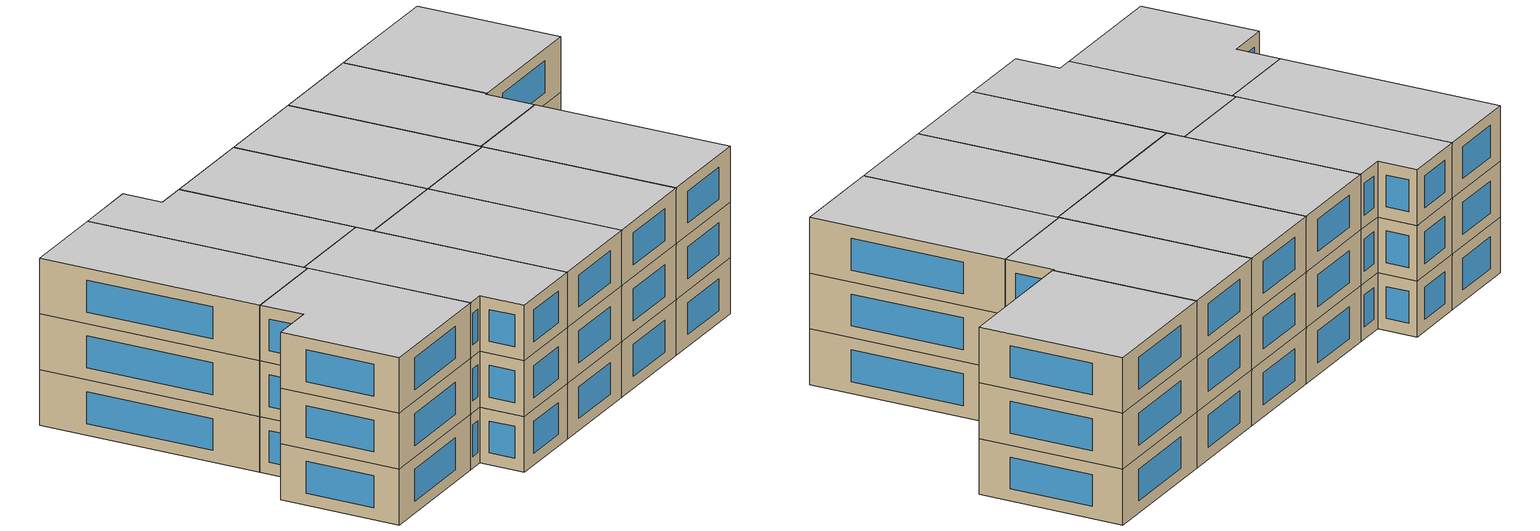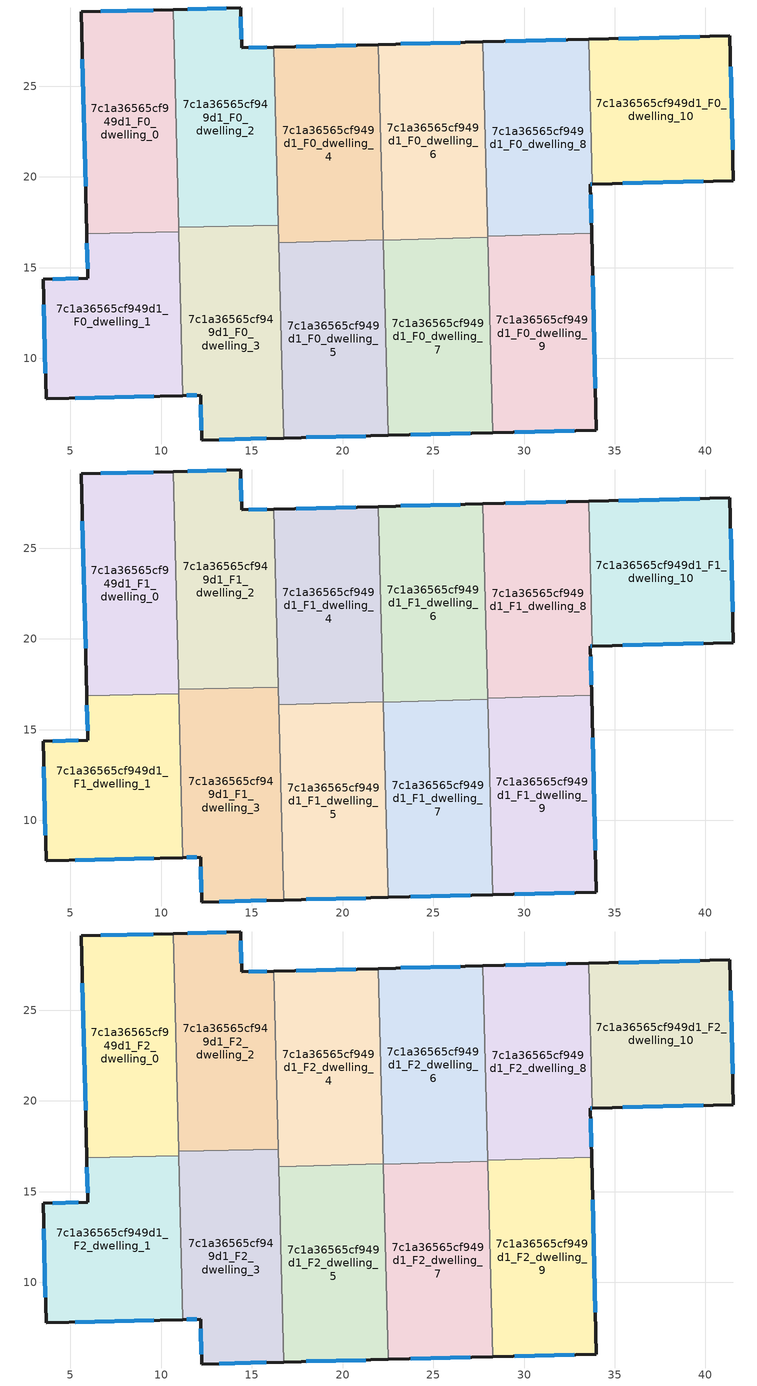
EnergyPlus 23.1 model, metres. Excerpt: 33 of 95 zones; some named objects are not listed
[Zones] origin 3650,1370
7c1a36565cf949d1_F0_dwelling_0
 floor ground (EU_floor_Construction): 10.66,29.22 10.97,16.99 5.9,16.86 5.59,29.1 z0
 wall outside (EU_wall_Construction): 10.66,29.22 5.59,29.1 5.9,16.86 z0:3
 wall to 7c1a36565cf949d1_F0_dwelling_1 (EU_wall_Construction): 5.9,16.86 10.97,16.99 z0:3
 wall to 7c1a36565cf949d1_F0_dwelling_2 (EU_wall_Construction): 10.96,17.21 10.66,29.22 z0:3
 wall to 7c1a36565cf949d1_F0_dwelling_3 (EU_wall_Construction): 10.97,16.99 10.96,17.21 z0:3
 window (EU_Window_Construction): 5.66,26.48 5.83,19.48 / 9.58,29.19 6.68,29.12 z0.64:2.36
7c1a36565cf949d1_F0_dwelling_1
 floor ground (EU_floor_Construction): 10.97,16.99 11.2,7.95 3.66,7.76 3.5,14.36 5.96,14.42 5.9,16.86 z0
 wall outside (EU_wall_Construction): 5.9,16.86 5.96,14.42 3.5,14.36 3.66,7.76 11.2,7.95 z0:3
 wall to 7c1a36565cf949d1_F0_dwelling_3 (EU_wall_Construction): 11.2,7.95 10.97,16.99 z0:3
 window (EU_Window_Construction): 3.53,12.94 3.62,9.18 / 5.43,14.41 4.02,14.37 / 5.91,16.34 5.94,14.94 / 5.27,7.8 9.58,7.91 z0.64:2.36
7c1a36565cf949d1_F0_dwelling_10
 floor ground (EU_floor_Construction): 41.35,27.77 41.54,19.79 33.76,19.61 33.56,27.58 z0
 wall outside (EU_wall_Construction): 33.76,19.61 41.54,19.79 41.35,27.77 33.56,27.58 z0:3
 wall to 7c1a36565cf949d1_F0_dwelling_8 (EU_wall_Construction): 33.56,27.58 33.76,19.61 z0:3
 window (EU_Window_Construction): 39.68,27.73 35.23,27.62 / 41.5,21.5 41.39,26.06 / 35.43,19.65 39.87,19.75 z0.64:2.36
7c1a36565cf949d1_F0_dwelling_2
 floor ground (EU_floor_Construction): 14.39,29.31 14.44,27.11 16.21,27.16 16.46,17.35 10.96,17.21 10.66,29.22 z0
 wall outside (EU_wall_Construction): 16.21,27.16 14.44,27.11 14.39,29.31 10.66,29.22 z0:3
 wall to 7c1a36565cf949d1_F0_dwelling_3 (EU_wall_Construction): 10.96,17.21 16.46,17.35 z0:3
 wall to 7c1a36565cf949d1_F0_dwelling_4 (EU_wall_Construction): 16.46,17.35 16.21,27.16 z0:3
 window (EU_Window_Construction): 13.59,29.29 11.46,29.24 / 14.43,27.58 14.4,28.84 / 15.83,27.15 14.82,27.12 z0.64:2.36
7c1a36565cf949d1_F0_dwelling_3
 floor ground (EU_floor_Construction): 16.46,17.35 16.75,5.61 12.23,5.5 12.17,7.98 11.2,7.95 10.96,17.21 z0
 wall outside (EU_wall_Construction): 11.2,7.95 12.17,7.98 12.23,5.5 16.75,5.61 z0:3
 wall to 7c1a36565cf949d1_F0_dwelling_5 (EU_wall_Construction): 16.75,5.61 16.48,16.38 z0:3
 wall to 7c1a36565cf949d1_F0_dwelling_4 (EU_wall_Construction): 16.48,16.38 16.46,17.35 z0:3
 window (EU_Window_Construction): 12.19,7.45 12.22,6.03 / 11.4,7.96 11.97,7.97 / 13.2,5.53 15.78,5.59 z0.64:2.36
7c1a36565cf949d1_F0_dwelling_4
 floor ground (EU_floor_Construction): 21.97,27.3 22.24,16.53 16.48,16.38 16.21,27.16 z0
 wall outside (EU_wall_Construction): 21.97,27.3 16.21,27.16 z0:3
 wall to 7c1a36565cf949d1_F0_dwelling_5 (EU_wall_Construction): 16.48,16.38 22.24,16.53 z0:3
 wall to 7c1a36565cf949d1_F0_dwelling_6 (EU_wall_Construction): 22.24,16.53 21.97,27.3 z0:3
 window (EU_Window_Construction): 20.74,27.27 17.44,27.19 z0.64:2.36
7c1a36565cf949d1_F0_dwelling_5
 floor ground (EU_floor_Construction): 22.24,16.53 22.51,5.75 16.75,5.61 16.48,16.38 z0
 wall outside (EU_wall_Construction): 16.75,5.61 22.51,5.75 z0:3
 wall to 7c1a36565cf949d1_F0_dwelling_7 (EU_wall_Construction): 22.51,5.75 22.24,16.52 z0:3
 window (EU_Window_Construction): 17.98,5.64 21.28,5.72 z0.64:2.36
7c1a36565cf949d1_F0_dwelling_6
 floor ground (EU_floor_Construction): 27.73,27.44 28,16.67 22.24,16.52 21.97,27.3 z0
 wall outside (EU_wall_Construction): 27.73,27.44 21.97,27.3 z0:3
 wall to 7c1a36565cf949d1_F0_dwelling_7 (EU_wall_Construction): 22.24,16.52 28,16.67 z0:3
 wall to 7c1a36565cf949d1_F0_dwelling_8 (EU_wall_Construction): 28,16.74 27.73,27.44 z0:3
 wall to 7c1a36565cf949d1_F0_dwelling_9 (EU_wall_Construction): 28,16.67 28,16.74 z0:3
 window (EU_Window_Construction): 26.5,27.41 23.21,27.33 z0.64:2.36
7c1a36565cf949d1_F0_dwelling_7
 floor ground (EU_floor_Construction): 28,16.67 28.27,5.89 22.51,5.75 22.24,16.52 z0
 wall outside (EU_wall_Construction): 22.51,5.75 28.27,5.89 z0:3
 wall to 7c1a36565cf949d1_F0_dwelling_9 (EU_wall_Construction): 28.27,5.89 28,16.67 z0:3
 window (EU_Window_Construction): 23.74,5.78 27.04,5.86 z0.64:2.36
7c1a36565cf949d1_F0_dwelling_8
 floor ground (EU_floor_Construction): 33.56,27.58 33.76,19.61 33.65,19.61 33.72,16.88 28,16.74 27.73,27.44 z0
 wall outside (EU_wall_Construction): 33.56,27.58 27.73,27.44 / 33.72,16.88 33.65,19.61 33.76,19.61 z0:3
 wall to 7c1a36565cf949d1_F0_dwelling_9 (EU_wall_Construction): 28,16.74 33.72,16.88 z0:3
 window (EU_Window_Construction): 32.31,27.55 28.98,27.47 / 33.68,19.61 33.74,19.61 / 33.71,17.47 33.67,19.02 z0.64:2.36
7c1a36565cf949d1_F0_dwelling_9
 floor ground (EU_floor_Construction): 33.72,16.88 33.99,6.03 28.27,5.89 28,16.74 z0
 wall outside (EU_wall_Construction): 28.27,5.89 33.99,6.03 33.72,16.88 z0:3
 window (EU_Window_Construction): 33.93,8.35 33.78,14.56 / 29.5,5.92 32.76,6 z0.64:2.36
7c1a36565cf949d1_F1_dwelling_0
 floor to 7c1a36565cf949d1_F0_dwelling_0 (EU_floor_Construction): 10.66,29.22 10.97,16.99 5.9,16.86 5.59,29.1 z3
 wall outside (EU_wall_Construction): 10.66,29.22 5.59,29.1 5.9,16.86 z3:6
 wall to 7c1a36565cf949d1_F1_dwelling_1 (EU_wall_Construction): 5.9,16.86 10.97,16.99 z3:6
 wall to 7c1a36565cf949d1_F1_dwelling_2 (EU_wall_Construction): 10.96,17.21 10.66,29.22 z3:6
 wall to 7c1a36565cf949d1_F1_dwelling_3 (EU_wall_Construction): 10.97,16.99 10.96,17.21 z3:6
 window (EU_Window_Construction): 5.66,26.48 5.83,19.48 / 9.58,29.19 6.68,29.12 z3.64:5.36
7c1a36565cf949d1_F1_dwelling_1
 floor to 7c1a36565cf949d1_F0_dwelling_1 (EU_floor_Construction): 10.97,16.99 11.2,7.95 3.66,7.76 3.5,14.36 5.96,14.42 5.9,16.86 z3
 wall outside (EU_wall_Construction): 5.9,16.86 5.96,14.42 3.5,14.36 3.66,7.76 11.2,7.95 z3:6
 wall to 7c1a36565cf949d1_F1_dwelling_3 (EU_wall_Construction): 11.2,7.95 10.97,16.99 z3:6
 window (EU_Window_Construction): 3.53,12.94 3.62,9.18 / 5.43,14.41 4.02,14.37 / 5.91,16.34 5.94,14.94 / 5.27,7.8 9.58,7.91 z3.64:5.36
7c1a36565cf949d1_F1_dwelling_10
 floor to 7c1a36565cf949d1_F0_dwelling_10 (EU_floor_Construction): 41.35,27.77 41.54,19.79 33.76,19.61 33.56,27.58 z3
 wall outside (EU_wall_Construction): 33.76,19.61 41.54,19.79 41.35,27.77 33.56,27.58 z3:6
 wall to 7c1a36565cf949d1_F1_dwelling_8 (EU_wall_Construction): 33.56,27.58 33.76,19.61 z3:6
 window (EU_Window_Construction): 39.68,27.73 35.23,27.62 / 41.5,21.5 41.39,26.06 / 35.43,19.65 39.87,19.75 z3.64:5.36
7c1a36565cf949d1_F1_dwelling_2
 floor to 7c1a36565cf949d1_F0_dwelling_2 (EU_floor_Construction): 14.39,29.31 14.44,27.11 16.21,27.16 16.46,17.35 10.96,17.21 10.66,29.22 z3
 wall outside (EU_wall_Construction): 16.21,27.16 14.44,27.11 14.39,29.31 10.66,29.22 z3:6
 wall to 7c1a36565cf949d1_F1_dwelling_3 (EU_wall_Construction): 10.96,17.21 16.46,17.35 z3:6
 wall to 7c1a36565cf949d1_F1_dwelling_4 (EU_wall_Construction): 16.46,17.35 16.21,27.16 z3:6
 window (EU_Window_Construction): 13.59,29.29 11.46,29.24 / 14.43,27.58 14.4,28.84 / 15.83,27.15 14.82,27.12 z3.64:5.36
7c1a36565cf949d1_F1_dwelling_3
 floor to 7c1a36565cf949d1_F0_dwelling_3 (EU_floor_Construction): 16.46,17.35 16.75,5.61 12.23,5.5 12.17,7.98 11.2,7.95 10.96,17.21 z3
 wall outside (EU_wall_Construction): 11.2,7.95 12.17,7.98 12.23,5.5 16.75,5.61 z3:6
 wall to 7c1a36565cf949d1_F1_dwelling_5 (EU_wall_Construction): 16.75,5.61 16.48,16.38 z3:6
 wall to 7c1a36565cf949d1_F1_dwelling_4 (EU_wall_Construction): 16.48,16.38 16.46,17.35 z3:6
 window (EU_Window_Construction): 12.19,7.45 12.22,6.03 / 11.4,7.96 11.97,7.97 / 13.2,5.53 15.78,5.59 z3.64:5.36
7c1a36565cf949d1_F1_dwelling_4
 floor to 7c1a36565cf949d1_F0_dwelling_4 (EU_floor_Construction): 21.97,27.3 22.24,16.53 16.48,16.38 16.21,27.16 z3
 wall outside (EU_wall_Construction): 21.97,27.3 16.21,27.16 z3:6
 wall to 7c1a36565cf949d1_F1_dwelling_5 (EU_wall_Construction): 16.48,16.38 22.24,16.53 z3:6
 wall to 7c1a36565cf949d1_F1_dwelling_6 (EU_wall_Construction): 22.24,16.53 21.97,27.3 z3:6
 window (EU_Window_Construction): 20.74,27.27 17.44,27.19 z3.64:5.36
7c1a36565cf949d1_F1_dwelling_5
 floor to 7c1a36565cf949d1_F0_dwelling_5 (EU_floor_Construction): 22.24,16.53 22.51,5.75 16.75,5.61 16.48,16.38 z3
 wall outside (EU_wall_Construction): 16.75,5.61 22.51,5.75 z3:6
 wall to 7c1a36565cf949d1_F1_dwelling_7 (EU_wall_Construction): 22.51,5.75 22.24,16.52 z3:6
 window (EU_Window_Construction): 17.98,5.64 21.28,5.72 z3.64:5.36
7c1a36565cf949d1_F1_dwelling_6
 floor to 7c1a36565cf949d1_F0_dwelling_6 (EU_floor_Construction): 27.73,27.44 28,16.67 22.24,16.52 21.97,27.3 z3
 wall outside (EU_wall_Construction): 27.73,27.44 21.97,27.3 z3:6
 wall to 7c1a36565cf949d1_F1_dwelling_7 (EU_wall_Construction): 22.24,16.52 28,16.67 z3:6
 wall to 7c1a36565cf949d1_F1_dwelling_8 (EU_wall_Construction): 28,16.74 27.73,27.44 z3:6
 wall to 7c1a36565cf949d1_F1_dwelling_9 (EU_wall_Construction): 28,16.67 28,16.74 z3:6
 window (EU_Window_Construction): 26.5,27.41 23.21,27.33 z3.64:5.36
7c1a36565cf949d1_F1_dwelling_7
 floor to 7c1a36565cf949d1_F0_dwelling_7 (EU_floor_Construction): 28,16.67 28.27,5.89 22.51,5.75 22.24,16.52 z3
 wall outside (EU_wall_Construction): 22.51,5.75 28.27,5.89 z3:6
 wall to 7c1a36565cf949d1_F1_dwelling_9 (EU_wall_Construction): 28.27,5.89 28,16.67 z3:6
 window (EU_Window_Construction): 23.74,5.78 27.04,5.86 z3.64:5.36
7c1a36565cf949d1_F1_dwelling_8
 floor to 7c1a36565cf949d1_F0_dwelling_8 (EU_floor_Construction): 33.56,27.58 33.76,19.61 33.65,19.61 33.72,16.88 28,16.74 27.73,27.44 z3
 wall outside (EU_wall_Construction): 33.56,27.58 27.73,27.44 / 33.72,16.88 33.65,19.61 33.76,19.61 z3:6
 wall to 7c1a36565cf949d1_F1_dwelling_9 (EU_wall_Construction): 28,16.74 33.72,16.88 z3:6
 window (EU_Window_Construction): 32.31,27.55 28.98,27.47 / 33.68,19.61 33.74,19.61 / 33.71,17.47 33.67,19.02 z3.64:5.36
7c1a36565cf949d1_F1_dwelling_9
 floor to 7c1a36565cf949d1_F0_dwelling_9 (EU_floor_Construction): 33.72,16.88 33.99,6.03 28.27,5.89 28,16.74 z3
 wall outside (EU_wall_Construction): 28.27,5.89 33.99,6.03 33.72,16.88 z3:6
 window (EU_Window_Construction): 33.93,8.35 33.78,14.56 / 29.5,5.92 32.76,6 z3.64:5.36
7c1a36565cf949d1_F2_dwelling_0
 floor to 7c1a36565cf949d1_F1_dwelling_0 (EU_floor_Construction): 10.66,29.22 10.97,16.99 5.9,16.86 5.59,29.1 z6
 wall outside (EU_wall_Construction): 10.66,29.22 5.59,29.1 5.9,16.86 z6:9
 wall to 7c1a36565cf949d1_F2_dwelling_1 (EU_wall_Construction): 5.9,16.86 10.97,16.99 z6:9
 wall to 7c1a36565cf949d1_F2_dwelling_2 (EU_wall_Construction): 10.96,17.21 10.66,29.22 z6:9
 wall to 7c1a36565cf949d1_F2_dwelling_3 (EU_wall_Construction): 10.97,16.99 10.96,17.21 z6:9
 window (EU_Window_Construction): 5.66,26.48 5.83,19.48 / 9.58,29.19 6.68,29.12 z6.64:8.36
 ceiling to 7c1a36565cf949d1_F3_dwelling_0 (EU_floor_Construction): 10.97,16.99 10.66,29.22 5.59,29.1 5.9,16.86 z9
7c1a36565cf949d1_F2_dwelling_1
 floor to 7c1a36565cf949d1_F1_dwelling_1 (EU_floor_Construction): 10.97,16.99 11.2,7.95 3.66,7.76 3.5,14.36 5.96,14.42 5.9,16.86 z6
 wall outside (EU_wall_Construction): 5.9,16.86 5.96,14.42 3.5,14.36 3.66,7.76 11.2,7.95 z6:9
 wall to 7c1a36565cf949d1_F2_dwelling_3 (EU_wall_Construction): 11.2,7.95 10.97,16.99 z6:9
 window (EU_Window_Construction): 3.53,12.94 3.62,9.18 / 5.43,14.41 4.02,14.37 / 5.91,16.34 5.94,14.94 / 5.27,7.8 9.58,7.91 z6.64:8.36
 ceiling to 7c1a36565cf949d1_F3_dwelling_1 (EU_floor_Construction): 11.2,7.95 10.97,16.99 5.9,16.86 5.96,14.42 3.5,14.36 3.66,7.76 z9
7c1a36565cf949d1_F2_dwelling_10
 floor to 7c1a36565cf949d1_F1_dwelling_10 (EU_floor_Construction): 41.35,27.77 41.54,19.79 33.76,19.61 33.56,27.58 z6
 wall outside (EU_wall_Construction): 33.76,19.61 41.54,19.79 41.35,27.77 33.56,27.58 z6:9
 wall to 7c1a36565cf949d1_F2_dwelling_8 (EU_wall_Construction): 33.56,27.58 33.76,19.61 z6:9
 window (EU_Window_Construction): 39.68,27.73 35.23,27.62 / 41.5,21.5 41.39,26.06 / 35.43,19.65 39.87,19.75 z6.64:8.36
 ceiling to 7c1a36565cf949d1_F3_dwelling_10 (EU_floor_Construction): 41.54,19.79 41.35,27.77 33.56,27.58 33.76,19.61 z9
7c1a36565cf949d1_F2_dwelling_2
 floor to 7c1a36565cf949d1_F1_dwelling_2 (EU_floor_Construction): 14.39,29.31 14.44,27.11 16.21,27.16 16.46,17.35 10.96,17.21 10.66,29.22 z6
 wall outside (EU_wall_Construction): 16.21,27.16 14.44,27.11 14.39,29.31 10.66,29.22 z6:9
 wall to 7c1a36565cf949d1_F2_dwelling_3 (EU_wall_Construction): 10.96,17.21 16.46,17.35 z6:9
 wall to 7c1a36565cf949d1_F2_dwelling_4 (EU_wall_Construction): 16.46,17.35 16.21,27.16 z6:9
 window (EU_Window_Construction): 13.59,29.29 11.46,29.24 / 14.43,27.58 14.4,28.84 / 15.83,27.15 14.82,27.12 z6.64:8.36
 ceiling to 7c1a36565cf949d1_F3_dwelling_2 (EU_floor_Construction): 16.46,17.35 16.21,27.16 14.44,27.11 14.39,29.31 10.66,29.22 10.96,17.21 z9
7c1a36565cf949d1_F2_dwelling_3
 floor to 7c1a36565cf949d1_F1_dwelling_3 (EU_floor_Construction): 16.46,17.35 16.75,5.61 12.23,5.5 12.17,7.98 11.2,7.95 10.96,17.21 z6
 wall outside (EU_wall_Construction): 11.2,7.95 12.17,7.98 12.23,5.5 16.75,5.61 z6:9
 wall to 7c1a36565cf949d1_F2_dwelling_5 (EU_wall_Construction): 16.75,5.61 16.48,16.38 z6:9
 wall to 7c1a36565cf949d1_F2_dwelling_4 (EU_wall_Construction): 16.48,16.38 16.46,17.35 z6:9
 window (EU_Window_Construction): 12.19,7.45 12.22,6.03 / 11.4,7.96 11.97,7.97 / 13.2,5.53 15.78,5.59 z6.64:8.36
 ceiling to 7c1a36565cf949d1_F3_dwelling_3 (EU_floor_Construction): 16.75,5.61 16.46,17.35 10.96,17.21 11.2,7.95 12.17,7.98 12.23,5.5 z9
7c1a36565cf949d1_F2_dwelling_4
 floor to 7c1a36565cf949d1_F1_dwelling_4 (EU_floor_Construction): 21.97,27.3 22.24,16.53 16.48,16.38 16.21,27.16 z6
 wall outside (EU_wall_Construction): 21.97,27.3 16.21,27.16 z6:9
 wall to 7c1a36565cf949d1_F2_dwelling_5 (EU_wall_Construction): 16.48,16.38 22.24,16.53 z6:9
 wall to 7c1a36565cf949d1_F2_dwelling_6 (EU_wall_Construction): 22.24,16.53 21.97,27.3 z6:9
 window (EU_Window_Construction): 20.74,27.27 17.44,27.19 z6.64:8.36
 ceiling to 7c1a36565cf949d1_F3_dwelling_4 (EU_floor_Construction): 22.24,16.53 21.97,27.3 16.21,27.16 16.48,16.38 z9
7c1a36565cf949d1_F2_dwelling_5
 floor to 7c1a36565cf949d1_F1_dwelling_5 (EU_floor_Construction): 22.24,16.53 22.51,5.75 16.75,5.61 16.48,16.38 z6
 wall outside (EU_wall_Construction): 16.75,5.61 22.51,5.75 z6:9
 wall to 7c1a36565cf949d1_F2_dwelling_7 (EU_wall_Construction): 22.51,5.75 22.24,16.52 z6:9
 window (EU_Window_Construction): 17.98,5.64 21.28,5.72 z6.64:8.36
 ceiling to 7c1a36565cf949d1_F3_dwelling_5 (EU_floor_Construction): 22.51,5.75 22.24,16.53 16.48,16.38 16.75,5.61 z9
7c1a36565cf949d1_F2_dwelling_6
 floor to 7c1a36565cf949d1_F1_dwelling_6 (EU_floor_Construction): 27.73,27.44 28,16.67 22.24,16.52 21.97,27.3 z6
 wall outside (EU_wall_Construction): 27.73,27.44 21.97,27.3 z6:9
 wall to 7c1a36565cf949d1_F2_dwelling_7 (EU_wall_Construction): 22.24,16.52 28,16.67 z6:9
 wall to 7c1a36565cf949d1_F2_dwelling_8 (EU_wall_Construction): 28,16.74 27.73,27.44 z6:9
 wall to 7c1a36565cf949d1_F2_dwelling_9 (EU_wall_Construction): 28,16.67 28,16.74 z6:9
 window (EU_Window_Construction): 26.5,27.41 23.21,27.33 z6.64:8.36
 ceiling to 7c1a36565cf949d1_F3_dwelling_6 (EU_floor_Construction): 28,16.67 27.73,27.44 21.97,27.3 22.24,16.52 z9
7c1a36565cf949d1_F2_dwelling_7
 floor to 7c1a36565cf949d1_F1_dwelling_7 (EU_floor_Construction): 28,16.67 28.27,5.89 22.51,5.75 22.24,16.52 z6
 wall outside (EU_wall_Construction): 22.51,5.75 28.27,5.89 z6:9
 wall to 7c1a36565cf949d1_F2_dwelling_9 (EU_wall_Construction): 28.27,5.89 28,16.67 z6:9
 window (EU_Window_Construction): 23.74,5.78 27.04,5.86 z6.64:8.36
 ceiling to 7c1a36565cf949d1_F3_dwelling_7 (EU_floor_Construction): 28.27,5.89 28,16.67 22.24,16.52 22.51,5.75 z9
7c1a36565cf949d1_F2_dwelling_8
 floor to 7c1a36565cf949d1_F1_dwelling_8 (EU_floor_Construction): 33.56,27.58 33.76,19.61 33.65,19.61 33.72,16.88 28,16.74 27.73,27.44 z6
 wall outside (EU_wall_Construction): 33.56,27.58 27.73,27.44 / 33.72,16.88 33.65,19.61 33.76,19.61 z6:9
 wall to 7c1a36565cf949d1_F2_dwelling_9 (EU_wall_Construction): 28,16.74 33.72,16.88 z6:9
 window (EU_Window_Construction): 32.31,27.55 28.98,27.47 / 33.68,19.61 33.74,19.61 / 33.71,17.47 33.67,19.02 z6.64:8.36
 ceiling to 7c1a36565cf949d1_F3_dwelling_8 (EU_floor_Construction): 33.72,16.88 33.65,19.61 33.76,19.61 33.56,27.58 27.73,27.44 28,16.74 z9
7c1a36565cf949d1_F2_dwelling_9
 floor to 7c1a36565cf949d1_F1_dwelling_9 (EU_floor_Construction): 33.72,16.88 33.99,6.03 28.27,5.89 28,16.74 z6
 wall outside (EU_wall_Construction): 28.27,5.89 33.99,6.03 33.72,16.88 z6:9
 window (EU_Window_Construction): 33.93,8.35 33.78,14.56 / 29.5,5.92 32.76,6 z6.64:8.36
 ceiling to 7c1a36565cf949d1_F3_dwelling_9 (EU_floor_Construction): 33.99,6.03 33.72,16.88 28,16.74 28.27,5.89 z9
[Building]
EU S2 Campaign: North Axis=0; Terrain=City; Solar Distribution=FullExterior
[Site:Location]
Yerevan-Zvartnots.Intl.AP: Latitude=40.15; Longitude=44.383; Time Zone=4; Elevation=854
[SizingPeriod:WeatherFileDays]
AnnualSizingPeriod: Begin Month=1; Begin Day of Month=1; End Month=12; End Day of Month=31; Day of Week for Start Day=Monday; Use Weather File Daylight Saving Period=No; Use Weather File Rain and Snow Indicators=No
[MATERIAL]
EU_InternalMass_Material: Roughness=MediumRough; Thickness=0.1; Conductivity=1; Density=1800; Specific Heat=900; Thermal Absorptance=0.9; Solar Absorptance=0.7; Visible Absorptance=0.7
[MATERIAL:NOMASS] Roughness=MediumRough; Thermal Absorptance=0.9; Solar Absorptance=0.7; Visible Absorptance=0.7
Name | Thermal Resistance
EU_wall_NoMass | 1.05043
EU_floor_NoMass | 0.478065
[WINDOWMATERIAL:SIMPLEGLAZINGSYSTEM]
EU_Window_SimpleGlazing: UFactor=2.5566; Solar Heat Gain Coefficient=0.75; Visible Transmittance=0.75
[CONSTRUCTION]
EU_wall_Construction: EU_wall_NoMass
EU_floor_Construction: EU_floor_NoMass
EU_Window_Construction: EU_Window_SimpleGlazing
EU_InternalMass_Construction: EU_InternalMass_Material
[ZONE] Type=1; Multiplier=1; Ceiling Height=autocalculate; Floor Area=autocalculate; Part of Total Floor Area=Yes
Name | Volume
7c1a36565cf949d1_F0_dwelling_0; 7c1a36565cf949d1_F1_dwelling_0; 7c1a36565cf949d1_F2_dwelling_0 | 186.292
7c1a36565cf949d1_F0_dwelling_1; 7c1a36565cf949d1_F1_dwelling_1; 7c1a36565cf949d1_F2_dwelling_1; 7c1a36565cf949d1_F0_dwelling_6; 7c1a36565cf949d1_F1_dwelling_6; 7c1a36565cf949d1_F2_dwelling_6 | 186.297
7c1a36565cf949d1_F0_dwelling_10; 7c1a36565cf949d1_F1_dwelling_10; 7c1a36565cf949d1_F2_dwelling_10 | 186.281
7c1a36565cf949d1_F0_dwelling_2; 7c1a36565cf949d1_F1_dwelling_2; 7c1a36565cf949d1_F2_dwelling_2 | 186.272
7c1a36565cf949d1_F0_dwelling_3; 7c1a36565cf949d1_F1_dwelling_3; 7c1a36565cf949d1_F2_dwelling_3 | 186.282
7c1a36565cf949d1_F0_dwelling_4; 7c1a36565cf949d1_F1_dwelling_4; 7c1a36565cf949d1_F2_dwelling_4 | 186.305
7c1a36565cf949d1_F0_dwelling_5; 7c1a36565cf949d1_F1_dwelling_5; 7c1a36565cf949d1_F2_dwelling_5 | 186.296
7c1a36565cf949d1_F0_dwelling_7; 7c1a36565cf949d1_F1_dwelling_7; 7c1a36565cf949d1_F2_dwelling_7 | 186.306
7c1a36565cf949d1_F0_dwelling_8; 7c1a36565cf949d1_F1_dwelling_8; 7c1a36565cf949d1_F2_dwelling_8 | 186.3
7c1a36565cf949d1_F0_dwelling_9; 7c1a36565cf949d1_F1_dwelling_9; 7c1a36565cf949d1_F2_dwelling_9 | 186.285
[INTERNALMASS] Construction=EU_InternalMass_Construction
Name | Zone or ZoneList | Surface Area
7c1a36565cf949d1_F0_dwelling_0_EU_InternalMass | 7c1a36565cf949d1_F0_dwelling_0 | 62.0965
7c1a36565cf949d1_F0_dwelling_1_EU_InternalMass | 7c1a36565cf949d1_F0_dwelling_1 | 62.0983
7c1a36565cf949d1_F0_dwelling_2_EU_InternalMass | 7c1a36565cf949d1_F0_dwelling_2 | 62.0918
7c1a36565cf949d1_F0_dwelling_3_EU_InternalMass | 7c1a36565cf949d1_F0_dwelling_3 | 62.0952
7c1a36565cf949d1_F0_dwelling_4_EU_InternalMass | 7c1a36565cf949d1_F0_dwelling_4 | 62.1017
7c1a36565cf949d1_F0_dwelling_5_EU_InternalMass | 7c1a36565cf949d1_F0_dwelling_5 | 62.0972
7c1a36565cf949d1_F0_dwelling_6_EU_InternalMass | 7c1a36565cf949d1_F0_dwelling_6 | 62.0977
7c1a36565cf949d1_F0_dwelling_7_EU_InternalMass | 7c1a36565cf949d1_F0_dwelling_7 | 62.1019
7c1a36565cf949d1_F0_dwelling_8_EU_InternalMass | 7c1a36565cf949d1_F0_dwelling_8 | 62.0994
7c1a36565cf949d1_F0_dwelling_9_EU_InternalMass | 7c1a36565cf949d1_F0_dwelling_9 | 62.0952
7c1a36565cf949d1_F0_dwelling_10_EU_InternalMass | 7c1a36565cf949d1_F0_dwelling_10 | 62.0937
7c1a36565cf949d1_F1_dwelling_0_EU_InternalMass | 7c1a36565cf949d1_F1_dwelling_0 | 62.0965
7c1a36565cf949d1_F1_dwelling_1_EU_InternalMass | 7c1a36565cf949d1_F1_dwelling_1 | 62.0983
7c1a36565cf949d1_F1_dwelling_2_EU_InternalMass | 7c1a36565cf949d1_F1_dwelling_2 | 62.0918
7c1a36565cf949d1_F1_dwelling_3_EU_InternalMass | 7c1a36565cf949d1_F1_dwelling_3 | 62.0952
7c1a36565cf949d1_F1_dwelling_4_EU_InternalMass | 7c1a36565cf949d1_F1_dwelling_4 | 62.1017
7c1a36565cf949d1_F1_dwelling_5_EU_InternalMass | 7c1a36565cf949d1_F1_dwelling_5 | 62.0972
7c1a36565cf949d1_F1_dwelling_6_EU_InternalMass | 7c1a36565cf949d1_F1_dwelling_6 | 62.0977
7c1a36565cf949d1_F1_dwelling_7_EU_InternalMass | 7c1a36565cf949d1_F1_dwelling_7 | 62.1019
7c1a36565cf949d1_F1_dwelling_8_EU_InternalMass | 7c1a36565cf949d1_F1_dwelling_8 | 62.0994
7c1a36565cf949d1_F1_dwelling_9_EU_InternalMass | 7c1a36565cf949d1_F1_dwelling_9 | 62.0952
7c1a36565cf949d1_F1_dwelling_10_EU_InternalMass | 7c1a36565cf949d1_F1_dwelling_10 | 62.0937
7c1a36565cf949d1_F2_dwelling_0_EU_InternalMass | 7c1a36565cf949d1_F2_dwelling_0 | 62.0965
7c1a36565cf949d1_F2_dwelling_1_EU_InternalMass | 7c1a36565cf949d1_F2_dwelling_1 | 62.0983
7c1a36565cf949d1_F2_dwelling_2_EU_InternalMass | 7c1a36565cf949d1_F2_dwelling_2 | 62.0918
7c1a36565cf949d1_F2_dwelling_3_EU_InternalMass | 7c1a36565cf949d1_F2_dwelling_3 | 62.0952
7c1a36565cf949d1_F2_dwelling_4_EU_InternalMass | 7c1a36565cf949d1_F2_dwelling_4 | 62.1017
7c1a36565cf949d1_F2_dwelling_5_EU_InternalMass | 7c1a36565cf949d1_F2_dwelling_5 | 62.0972
7c1a36565cf949d1_F2_dwelling_6_EU_InternalMass | 7c1a36565cf949d1_F2_dwelling_6 | 62.0977
7c1a36565cf949d1_F2_dwelling_7_EU_InternalMass | 7c1a36565cf949d1_F2_dwelling_7 | 62.1019
7c1a36565cf949d1_F2_dwelling_8_EU_InternalMass | 7c1a36565cf949d1_F2_dwelling_8 | 62.0994
7c1a36565cf949d1_F2_dwelling_9_EU_InternalMass | 7c1a36565cf949d1_F2_dwelling_9 | 62.0952
7c1a36565cf949d1_F2_dwelling_10_EU_InternalMass | 7c1a36565cf949d1_F2_dwelling_10 | 62.0937
[OTHEREQUIPMENT] Fuel Type=Electricity; Design Level Calculation Method=Watts/Area; Power per Zone Floor Area=1; Fraction Latent=0; Fraction Radiant=0; Fraction Lost=0; Carbon Dioxide Generation Rate=0; EndUse Subcategory=EU_Step8_InternalGains
Name | Zone or ZoneList or Space or SpaceList | Schedule
EU_Step8_InternalGain_7c1a36565cf949d1_F0_dwelling_0_f000 | 7c1a36565cf949d1_F0_dwelling_0 | EU_Step8_GainSchedule_7c1a36565cf949d1_F0_dwelling_0_f000
EU_Step8_InternalGain_7c1a36565cf949d1_F0_dwelling_1_f000 | 7c1a36565cf949d1_F0_dwelling_1 | EU_Step8_GainSchedule_7c1a36565cf949d1_F0_dwelling_1_f000
EU_Step8_InternalGain_7c1a36565cf949d1_F0_dwelling_2_f000 | 7c1a36565cf949d1_F0_dwelling_2 | EU_Step8_GainSchedule_7c1a36565cf949d1_F0_dwelling_2_f000
EU_Step8_InternalGain_7c1a36565cf949d1_F0_dwelling_3_f000 | 7c1a36565cf949d1_F0_dwelling_3 | EU_Step8_GainSchedule_7c1a36565cf949d1_F0_dwelling_3_f000
EU_Step8_InternalGain_7c1a36565cf949d1_F0_dwelling_4_f000 | 7c1a36565cf949d1_F0_dwelling_4 | EU_Step8_GainSchedule_7c1a36565cf949d1_F0_dwelling_4_f000
EU_Step8_InternalGain_7c1a36565cf949d1_F0_dwelling_5_f000 | 7c1a36565cf949d1_F0_dwelling_5 | EU_Step8_GainSchedule_7c1a36565cf949d1_F0_dwelling_5_f000
EU_Step8_InternalGain_7c1a36565cf949d1_F0_dwelling_6_f000 | 7c1a36565cf949d1_F0_dwelling_6 | EU_Step8_GainSchedule_7c1a36565cf949d1_F0_dwelling_6_f000
EU_Step8_InternalGain_7c1a36565cf949d1_F0_dwelling_7_f000 | 7c1a36565cf949d1_F0_dwelling_7 | EU_Step8_GainSchedule_7c1a36565cf949d1_F0_dwelling_7_f000
EU_Step8_InternalGain_7c1a36565cf949d1_F0_dwelling_8_f000 | 7c1a36565cf949d1_F0_dwelling_8 | EU_Step8_GainSchedule_7c1a36565cf949d1_F0_dwelling_8_f000
EU_Step8_InternalGain_7c1a36565cf949d1_F0_dwelling_9_f000 | 7c1a36565cf949d1_F0_dwelling_9 | EU_Step8_GainSchedule_7c1a36565cf949d1_F0_dwelling_9_f000
EU_Step8_InternalGain_7c1a36565cf949d1_F0_dwelling_10_f000 | 7c1a36565cf949d1_F0_dwelling_10 | EU_Step8_GainSchedule_7c1a36565cf949d1_F0_dwelling_10_f000
EU_Step8_InternalGain_7c1a36565cf949d1_F1_dwelling_0_f000 | 7c1a36565cf949d1_F1_dwelling_0 | EU_Step8_GainSchedule_7c1a36565cf949d1_F1_dwelling_0_f000
EU_Step8_InternalGain_7c1a36565cf949d1_F1_dwelling_1_f000 | 7c1a36565cf949d1_F1_dwelling_1 | EU_Step8_GainSchedule_7c1a36565cf949d1_F1_dwelling_1_f000
EU_Step8_InternalGain_7c1a36565cf949d1_F1_dwelling_2_f000 | 7c1a36565cf949d1_F1_dwelling_2 | EU_Step8_GainSchedule_7c1a36565cf949d1_F1_dwelling_2_f000
EU_Step8_InternalGain_7c1a36565cf949d1_F1_dwelling_3_f000 | 7c1a36565cf949d1_F1_dwelling_3 | EU_Step8_GainSchedule_7c1a36565cf949d1_F1_dwelling_3_f000
EU_Step8_InternalGain_7c1a36565cf949d1_F1_dwelling_4_f000 | 7c1a36565cf949d1_F1_dwelling_4 | EU_Step8_GainSchedule_7c1a36565cf949d1_F1_dwelling_4_f000
EU_Step8_InternalGain_7c1a36565cf949d1_F1_dwelling_5_f000 | 7c1a36565cf949d1_F1_dwelling_5 | EU_Step8_GainSchedule_7c1a36565cf949d1_F1_dwelling_5_f000
EU_Step8_InternalGain_7c1a36565cf949d1_F1_dwelling_6_f000 | 7c1a36565cf949d1_F1_dwelling_6 | EU_Step8_GainSchedule_7c1a36565cf949d1_F1_dwelling_6_f000
EU_Step8_InternalGain_7c1a36565cf949d1_F1_dwelling_7_f000 | 7c1a36565cf949d1_F1_dwelling_7 | EU_Step8_GainSchedule_7c1a36565cf949d1_F1_dwelling_7_f000
EU_Step8_InternalGain_7c1a36565cf949d1_F1_dwelling_8_f000 | 7c1a36565cf949d1_F1_dwelling_8 | EU_Step8_GainSchedule_7c1a36565cf949d1_F1_dwelling_8_f000
EU_Step8_InternalGain_7c1a36565cf949d1_F1_dwelling_9_f000 | 7c1a36565cf949d1_F1_dwelling_9 | EU_Step8_GainSchedule_7c1a36565cf949d1_F1_dwelling_9_f000
EU_Step8_InternalGain_7c1a36565cf949d1_F1_dwelling_10_f000 | 7c1a36565cf949d1_F1_dwelling_10 | EU_Step8_GainSchedule_7c1a36565cf949d1_F1_dwelling_10_f000
EU_Step8_InternalGain_7c1a36565cf949d1_F2_dwelling_0_f000 | 7c1a36565cf949d1_F2_dwelling_0 | EU_Step8_GainSchedule_7c1a36565cf949d1_F2_dwelling_0_f000
EU_Step8_InternalGain_7c1a36565cf949d1_F2_dwelling_1_f000 | 7c1a36565cf949d1_F2_dwelling_1 | EU_Step8_GainSchedule_7c1a36565cf949d1_F2_dwelling_1_f000
EU_Step8_InternalGain_7c1a36565cf949d1_F2_dwelling_2_f000 | 7c1a36565cf949d1_F2_dwelling_2 | EU_Step8_GainSchedule_7c1a36565cf949d1_F2_dwelling_2_f000
EU_Step8_InternalGain_7c1a36565cf949d1_F2_dwelling_3_f000 | 7c1a36565cf949d1_F2_dwelling_3 | EU_Step8_GainSchedule_7c1a36565cf949d1_F2_dwelling_3_f000
EU_Step8_InternalGain_7c1a36565cf949d1_F2_dwelling_4_f000 | 7c1a36565cf949d1_F2_dwelling_4 | EU_Step8_GainSchedule_7c1a36565cf949d1_F2_dwelling_4_f000
EU_Step8_InternalGain_7c1a36565cf949d1_F2_dwelling_5_f000 | 7c1a36565cf949d1_F2_dwelling_5 | EU_Step8_GainSchedule_7c1a36565cf949d1_F2_dwelling_5_f000
EU_Step8_InternalGain_7c1a36565cf949d1_F2_dwelling_6_f000 | 7c1a36565cf949d1_F2_dwelling_6 | EU_Step8_GainSchedule_7c1a36565cf949d1_F2_dwelling_6_f000
EU_Step8_InternalGain_7c1a36565cf949d1_F2_dwelling_7_f000 | 7c1a36565cf949d1_F2_dwelling_7 | EU_Step8_GainSchedule_7c1a36565cf949d1_F2_dwelling_7_f000
EU_Step8_InternalGain_7c1a36565cf949d1_F2_dwelling_8_f000 | 7c1a36565cf949d1_F2_dwelling_8 | EU_Step8_GainSchedule_7c1a36565cf949d1_F2_dwelling_8_f000
EU_Step8_InternalGain_7c1a36565cf949d1_F2_dwelling_9_f000 | 7c1a36565cf949d1_F2_dwelling_9 | EU_Step8_GainSchedule_7c1a36565cf949d1_F2_dwelling_9_f000
EU_Step8_InternalGain_7c1a36565cf949d1_F2_dwelling_10_f000 | 7c1a36565cf949d1_F2_dwelling_10 | EU_Step8_GainSchedule_7c1a36565cf949d1_F2_dwelling_10_f000
[ZONEVENTILATION:DESIGNFLOWRATE] Schedule=EU_AlwaysOn; Design Flow Rate Calculation Method=AirChanges/Hour; Air Changes per Hour=0.557805; Ventilation Type=Natural; Fan Pressure Rise=0; Fan Total Efficiency=1; Constant Term Coefficient=1; Temperature Term Coefficient=0; Velocity Term Coefficient=0; Velocity Squared Term Coefficient=0; Minimum Indoor Temperature=-100; Maximum Indoor Temperature=100; Delta Temperature=-100; Minimum Outdoor Temperature=-100; Maximum Outdoor Temperature=100; Maximum Wind Speed=40
Name | Zone or ZoneList or Space or SpaceList
EU_ConstantAir_7c1a36565cf949d1_F0_dwelling_0 | 7c1a36565cf949d1_F0_dwelling_0
EU_ConstantAir_7c1a36565cf949d1_F0_dwelling_1 | 7c1a36565cf949d1_F0_dwelling_1
EU_ConstantAir_7c1a36565cf949d1_F0_dwelling_2 | 7c1a36565cf949d1_F0_dwelling_2
EU_ConstantAir_7c1a36565cf949d1_F0_dwelling_3 | 7c1a36565cf949d1_F0_dwelling_3
EU_ConstantAir_7c1a36565cf949d1_F0_dwelling_4 | 7c1a36565cf949d1_F0_dwelling_4
EU_ConstantAir_7c1a36565cf949d1_F0_dwelling_5 | 7c1a36565cf949d1_F0_dwelling_5
EU_ConstantAir_7c1a36565cf949d1_F0_dwelling_6 | 7c1a36565cf949d1_F0_dwelling_6
EU_ConstantAir_7c1a36565cf949d1_F0_dwelling_7 | 7c1a36565cf949d1_F0_dwelling_7
EU_ConstantAir_7c1a36565cf949d1_F0_dwelling_8 | 7c1a36565cf949d1_F0_dwelling_8
EU_ConstantAir_7c1a36565cf949d1_F0_dwelling_9 | 7c1a36565cf949d1_F0_dwelling_9
EU_ConstantAir_7c1a36565cf949d1_F0_dwelling_10 | 7c1a36565cf949d1_F0_dwelling_10
EU_ConstantAir_7c1a36565cf949d1_F1_dwelling_0 | 7c1a36565cf949d1_F1_dwelling_0
EU_ConstantAir_7c1a36565cf949d1_F1_dwelling_1 | 7c1a36565cf949d1_F1_dwelling_1
EU_ConstantAir_7c1a36565cf949d1_F1_dwelling_2 | 7c1a36565cf949d1_F1_dwelling_2
EU_ConstantAir_7c1a36565cf949d1_F1_dwelling_3 | 7c1a36565cf949d1_F1_dwelling_3
EU_ConstantAir_7c1a36565cf949d1_F1_dwelling_4 | 7c1a36565cf949d1_F1_dwelling_4
EU_ConstantAir_7c1a36565cf949d1_F1_dwelling_5 | 7c1a36565cf949d1_F1_dwelling_5
EU_ConstantAir_7c1a36565cf949d1_F1_dwelling_6 | 7c1a36565cf949d1_F1_dwelling_6
EU_ConstantAir_7c1a36565cf949d1_F1_dwelling_7 | 7c1a36565cf949d1_F1_dwelling_7
EU_ConstantAir_7c1a36565cf949d1_F1_dwelling_8 | 7c1a36565cf949d1_F1_dwelling_8
EU_ConstantAir_7c1a36565cf949d1_F1_dwelling_9 | 7c1a36565cf949d1_F1_dwelling_9
EU_ConstantAir_7c1a36565cf949d1_F1_dwelling_10 | 7c1a36565cf949d1_F1_dwelling_10
EU_ConstantAir_7c1a36565cf949d1_F2_dwelling_0 | 7c1a36565cf949d1_F2_dwelling_0
EU_ConstantAir_7c1a36565cf949d1_F2_dwelling_1 | 7c1a36565cf949d1_F2_dwelling_1
EU_ConstantAir_7c1a36565cf949d1_F2_dwelling_2 | 7c1a36565cf949d1_F2_dwelling_2
EU_ConstantAir_7c1a36565cf949d1_F2_dwelling_3 | 7c1a36565cf949d1_F2_dwelling_3
EU_ConstantAir_7c1a36565cf949d1_F2_dwelling_4 | 7c1a36565cf949d1_F2_dwelling_4
EU_ConstantAir_7c1a36565cf949d1_F2_dwelling_5 | 7c1a36565cf949d1_F2_dwelling_5
EU_ConstantAir_7c1a36565cf949d1_F2_dwelling_6 | 7c1a36565cf949d1_F2_dwelling_6
EU_ConstantAir_7c1a36565cf949d1_F2_dwelling_7 | 7c1a36565cf949d1_F2_dwelling_7
EU_ConstantAir_7c1a36565cf949d1_F2_dwelling_8 | 7c1a36565cf949d1_F2_dwelling_8
EU_ConstantAir_7c1a36565cf949d1_F2_dwelling_9 | 7c1a36565cf949d1_F2_dwelling_9
EU_ConstantAir_7c1a36565cf949d1_F2_dwelling_10 | 7c1a36565cf949d1_F2_dwelling_10
[HVACTEMPLATE:THERMOSTAT] Constant Heating Setpoint=20; Constant Cooling Setpoint=50
EU_HeatOnly_7c1a36565cf949d1_F0_dwelling_0; EU_HeatOnly_7c1a36565cf949d1_F0_dwelling_1; EU_HeatOnly_7c1a36565cf949d1_F0_dwelling_2; EU_HeatOnly_7c1a36565cf949d1_F0_dwelling_3; EU_HeatOnly_7c1a36565cf949d1_F0_dwelling_4; EU_HeatOnly_7c1a36565cf949d1_F0_dwelling_5; EU_HeatOnly_7c1a36565cf949d1_F0_dwelling_6; EU_HeatOnly_7c1a36565cf949d1_F0_dwelling_7; EU_HeatOnly_7c1a36565cf949d1_F0_dwelling_8; EU_HeatOnly_7c1a36565cf949d1_F0_dwelling_9; EU_HeatOnly_7c1a36565cf949d1_F0_dwelling_10; EU_HeatOnly_7c1a36565cf949d1_F1_dwelling_0; EU_HeatOnly_7c1a36565cf949d1_F1_dwelling_1; EU_HeatOnly_7c1a36565cf949d1_F1_dwelling_2; EU_HeatOnly_7c1a36565cf949d1_F1_dwelling_3; EU_HeatOnly_7c1a36565cf949d1_F1_dwelling_4; EU_HeatOnly_7c1a36565cf949d1_F1_dwelling_5; EU_HeatOnly_7c1a36565cf949d1_F1_dwelling_6; EU_HeatOnly_7c1a36565cf949d1_F1_dwelling_7; EU_HeatOnly_7c1a36565cf949d1_F1_dwelling_8; EU_HeatOnly_7c1a36565cf949d1_F1_dwelling_9; EU_HeatOnly_7c1a36565cf949d1_F1_dwelling_10; EU_HeatOnly_7c1a36565cf949d1_F2_dwelling_0; EU_HeatOnly_7c1a36565cf949d1_F2_dwelling_1; EU_HeatOnly_7c1a36565cf949d1_F2_dwelling_2; EU_HeatOnly_7c1a36565cf949d1_F2_dwelling_3; EU_HeatOnly_7c1a36565cf949d1_F2_dwelling_4
[HVACTEMPLATE:ZONE:IDEALLOADSAIRSYSTEM] System Availability Schedule=EU_AlwaysOn; Maximum Heating Supply Air Temperature=50; Minimum Cooling Supply Air Temperature=13; Maximum Heating Supply Air Humidity Ratio=0.0156; Minimum Cooling Supply Air Humidity Ratio=0.0077; Heating Limit=NoLimit; Cooling Limit=NoLimit; Heating Availability Schedule=EU_AlwaysOn; Cooling Availability Schedule=EU_CoolingOff; Dehumidification Control Type=ConstantSensibleHeatRatio; Cooling Sensible Heat Ratio=0.7; Dehumidification Setpoint=60; Humidification Control Type=None; Humidification Setpoint=30; Outdoor Air Method=None; Outdoor Air Flow Rate per Person=0.00944; Outdoor Air Flow Rate per Zone Floor Area=0; Outdoor Air Flow Rate per Zone=0; Demand Controlled Ventilation Type=None; Outdoor Air Economizer Type=NoEconomizer; Heat Recovery Type=None; Sensible Heat Recovery Effectiveness=0.7; Latent Heat Recovery Effectiveness=0.65
Name | Template Thermostat
7c1a36565cf949d1_F0_dwelling_0 | EU_HeatOnly_7c1a36565cf949d1_F0_dwelling_0
7c1a36565cf949d1_F0_dwelling_1 | EU_HeatOnly_7c1a36565cf949d1_F0_dwelling_1
7c1a36565cf949d1_F0_dwelling_2 | EU_HeatOnly_7c1a36565cf949d1_F0_dwelling_2
7c1a36565cf949d1_F0_dwelling_3 | EU_HeatOnly_7c1a36565cf949d1_F0_dwelling_3
7c1a36565cf949d1_F0_dwelling_4 | EU_HeatOnly_7c1a36565cf949d1_F0_dwelling_4
7c1a36565cf949d1_F0_dwelling_5 | EU_HeatOnly_7c1a36565cf949d1_F0_dwelling_5
7c1a36565cf949d1_F0_dwelling_6 | EU_HeatOnly_7c1a36565cf949d1_F0_dwelling_6
7c1a36565cf949d1_F0_dwelling_7 | EU_HeatOnly_7c1a36565cf949d1_F0_dwelling_7
7c1a36565cf949d1_F0_dwelling_8 | EU_HeatOnly_7c1a36565cf949d1_F0_dwelling_8
7c1a36565cf949d1_F0_dwelling_9 | EU_HeatOnly_7c1a36565cf949d1_F0_dwelling_9
7c1a36565cf949d1_F0_dwelling_10 | EU_HeatOnly_7c1a36565cf949d1_F0_dwelling_10
7c1a36565cf949d1_F1_dwelling_0 | EU_HeatOnly_7c1a36565cf949d1_F1_dwelling_0
7c1a36565cf949d1_F1_dwelling_1 | EU_HeatOnly_7c1a36565cf949d1_F1_dwelling_1
7c1a36565cf949d1_F1_dwelling_2 | EU_HeatOnly_7c1a36565cf949d1_F1_dwelling_2
7c1a36565cf949d1_F1_dwelling_3 | EU_HeatOnly_7c1a36565cf949d1_F1_dwelling_3
7c1a36565cf949d1_F1_dwelling_4 | EU_HeatOnly_7c1a36565cf949d1_F1_dwelling_4
7c1a36565cf949d1_F1_dwelling_5 | EU_HeatOnly_7c1a36565cf949d1_F1_dwelling_5
7c1a36565cf949d1_F1_dwelling_6 | EU_HeatOnly_7c1a36565cf949d1_F1_dwelling_6
7c1a36565cf949d1_F1_dwelling_7 | EU_HeatOnly_7c1a36565cf949d1_F1_dwelling_7
7c1a36565cf949d1_F1_dwelling_8 | EU_HeatOnly_7c1a36565cf949d1_F1_dwelling_8
7c1a36565cf949d1_F1_dwelling_9 | EU_HeatOnly_7c1a36565cf949d1_F1_dwelling_9
7c1a36565cf949d1_F1_dwelling_10 | EU_HeatOnly_7c1a36565cf949d1_F1_dwelling_10
7c1a36565cf949d1_F2_dwelling_0 | EU_HeatOnly_7c1a36565cf949d1_F2_dwelling_0
7c1a36565cf949d1_F2_dwelling_1 | EU_HeatOnly_7c1a36565cf949d1_F2_dwelling_1
7c1a36565cf949d1_F2_dwelling_2 | EU_HeatOnly_7c1a36565cf949d1_F2_dwelling_2
7c1a36565cf949d1_F2_dwelling_3 | EU_HeatOnly_7c1a36565cf949d1_F2_dwelling_3
7c1a36565cf949d1_F2_dwelling_4 | EU_HeatOnly_7c1a36565cf949d1_F2_dwelling_4
7c1a36565cf949d1_F2_dwelling_5 | EU_HeatOnly_7c1a36565cf949d1_F2_dwelling_5
7c1a36565cf949d1_F2_dwelling_6 | EU_HeatOnly_7c1a36565cf949d1_F2_dwelling_6
7c1a36565cf949d1_F2_dwelling_7 | EU_HeatOnly_7c1a36565cf949d1_F2_dwelling_7
7c1a36565cf949d1_F2_dwelling_8 | EU_HeatOnly_7c1a36565cf949d1_F2_dwelling_8
7c1a36565cf949d1_F2_dwelling_9 | EU_HeatOnly_7c1a36565cf949d1_F2_dwelling_9
7c1a36565cf949d1_F2_dwelling_10 | EU_HeatOnly_7c1a36565cf949d1_F2_dwelling_10
[SIZING:ZONE] Zone Cooling Design Supply Air Temperature Input Method=SupplyAirTemperature; Zone Cooling Design Supply Air Temperature=13; Zone Heating Design Supply Air Temperature Input Method=SupplyAirTemperature; Zone Heating Design Supply Air Temperature=50; Zone Cooling Design Supply Air Humidity Ratio=0.008; Zone Heating Design Supply Air Humidity Ratio=0.008; Cooling Design Air Flow Method=DesignDay; Cooling Design Air Flow Rate=0; Cooling Minimum Air Flow per Zone Floor Area=0.000762; Cooling Minimum Air Flow=0; Cooling Minimum Air Flow Fraction=0.2; Heating Design Air Flow Method=DesignDay; Heating Design Air Flow Rate=0; Heating Maximum Air Flow per Zone Floor Area=0.002032; Heating Maximum Air Flow=0.141576; Heating Maximum Air Flow Fraction=0.3; Account for Dedicated Outdoor Air System=No; Dedicated Outdoor Air System Control Strategy=NeutralSupplyAir; Dedicated Outdoor Air Low Setpoint Temperature for Design=autosize; Dedicated Outdoor Air High Setpoint Temperature for Design=autosize; Zone Load Sizing Method=Sensible Load Only No Latent Load; Zone Latent Cooling Design Supply Air Humidity Ratio Input Method=HumidityRatioDifference; Zone Cooling Design Supply Air Humidity Ratio Difference=0.005; Zone Latent Heating Design Supply Air Humidity Ratio Input Method=HumidityRatioDifference; Zone Humidification Design Supply Air Humidity Ratio Difference=0.005
7c1a36565cf949d1_F0_dwelling_0; 7c1a36565cf949d1_F0_dwelling_1; 7c1a36565cf949d1_F0_dwelling_2; 7c1a36565cf949d1_F0_dwelling_3; 7c1a36565cf949d1_F0_dwelling_4; 7c1a36565cf949d1_F0_dwelling_5; 7c1a36565cf949d1_F0_dwelling_6; 7c1a36565cf949d1_F0_dwelling_7; 7c1a36565cf949d1_F0_dwelling_8; 7c1a36565cf949d1_F0_dwelling_9; 7c1a36565cf949d1_F0_dwelling_10; 7c1a36565cf949d1_F1_dwelling_0; 7c1a36565cf949d1_F1_dwelling_1; 7c1a36565cf949d1_F1_dwelling_2; 7c1a36565cf949d1_F1_dwelling_3; 7c1a36565cf949d1_F1_dwelling_4; 7c1a36565cf949d1_F1_dwelling_5; 7c1a36565cf949d1_F1_dwelling_6; 7c1a36565cf949d1_F1_dwelling_7; 7c1a36565cf949d1_F1_dwelling_8; 7c1a36565cf949d1_F1_dwelling_9; 7c1a36565cf949d1_F1_dwelling_10; 7c1a36565cf949d1_F2_dwelling_0; 7c1a36565cf949d1_F2_dwelling_1; 7c1a36565cf949d1_F2_dwelling_2; 7c1a36565cf949d1_F2_dwelling_3; 7c1a36565cf949d1_F2_dwelling_4; 7c1a36565cf949d1_F2_dwelling_5; 7c1a36565cf949d1_F2_dwelling_6; 7c1a36565cf949d1_F2_dwelling_7; 7c1a36565cf949d1_F2_dwelling_8; 7c1a36565cf949d1_F2_dwelling_9; 7c1a36565cf949d1_F2_dwelling_10
[SCHEDULE:CONSTANT]
Name | Hourly Value
EU_AlwaysOn | 1
EU_CoolingOff | 0
[SCHEDULE:FILE] Column Number=1; Rows to Skip at Top=0; Number of Hours of Data=8760; Column Separator=Comma; Interpolate to Timestep=No; Minutes per Item=60; Adjust Schedule for Daylight Savings=Yes
Name | File
EU_Step8_GainSchedule_7c1a36565cf949d1_F0_dwelling_0_f000 | ../../schedules/7c1a36565cf949d1/7c1a36565cf949d1_F0_dwelling_0_f000_gain.csv
EU_Step8_GainSchedule_7c1a36565cf949d1_F0_dwelling_1_f000 | ../../schedules/7c1a36565cf949d1/7c1a36565cf949d1_F0_dwelling_1_f000_gain.csv
EU_Step8_GainSchedule_7c1a36565cf949d1_F0_dwelling_2_f000 | ../../schedules/7c1a36565cf949d1/7c1a36565cf949d1_F0_dwelling_2_f000_gain.csv
EU_Step8_GainSchedule_7c1a36565cf949d1_F0_dwelling_3_f000 | ../../schedules/7c1a36565cf949d1/7c1a36565cf949d1_F0_dwelling_3_f000_gain.csv
EU_Step8_GainSchedule_7c1a36565cf949d1_F0_dwelling_4_f000 | ../../schedules/7c1a36565cf949d1/7c1a36565cf949d1_F0_dwelling_4_f000_gain.csv
EU_Step8_GainSchedule_7c1a36565cf949d1_F0_dwelling_5_f000 | ../../schedules/7c1a36565cf949d1/7c1a36565cf949d1_F0_dwelling_5_f000_gain.csv
EU_Step8_GainSchedule_7c1a36565cf949d1_F0_dwelling_6_f000 | ../../schedules/7c1a36565cf949d1/7c1a36565cf949d1_F0_dwelling_6_f000_gain.csv
EU_Step8_GainSchedule_7c1a36565cf949d1_F0_dwelling_7_f000 | ../../schedules/7c1a36565cf949d1/7c1a36565cf949d1_F0_dwelling_7_f000_gain.csv
EU_Step8_GainSchedule_7c1a36565cf949d1_F0_dwelling_8_f000 | ../../schedules/7c1a36565cf949d1/7c1a36565cf949d1_F0_dwelling_8_f000_gain.csv
EU_Step8_GainSchedule_7c1a36565cf949d1_F0_dwelling_9_f000 | ../../schedules/7c1a36565cf949d1/7c1a36565cf949d1_F0_dwelling_9_f000_gain.csv
EU_Step8_GainSchedule_7c1a36565cf949d1_F0_dwelling_10_f000 | ../../schedules/7c1a36565cf949d1/7c1a36565cf949d1_F0_dwelling_10_f000_gain.csv
EU_Step8_GainSchedule_7c1a36565cf949d1_F1_dwelling_0_f000 | ../../schedules/7c1a36565cf949d1/7c1a36565cf949d1_F1_dwelling_0_f000_gain.csv
EU_Step8_GainSchedule_7c1a36565cf949d1_F1_dwelling_1_f000 | ../../schedules/7c1a36565cf949d1/7c1a36565cf949d1_F1_dwelling_1_f000_gain.csv
EU_Step8_GainSchedule_7c1a36565cf949d1_F1_dwelling_2_f000 | ../../schedules/7c1a36565cf949d1/7c1a36565cf949d1_F1_dwelling_2_f000_gain.csv
EU_Step8_GainSchedule_7c1a36565cf949d1_F1_dwelling_3_f000 | ../../schedules/7c1a36565cf949d1/7c1a36565cf949d1_F1_dwelling_3_f000_gain.csv
EU_Step8_GainSchedule_7c1a36565cf949d1_F1_dwelling_4_f000 | ../../schedules/7c1a36565cf949d1/7c1a36565cf949d1_F1_dwelling_4_f000_gain.csv
EU_Step8_GainSchedule_7c1a36565cf949d1_F1_dwelling_5_f000 | ../../schedules/7c1a36565cf949d1/7c1a36565cf949d1_F1_dwelling_5_f000_gain.csv
EU_Step8_GainSchedule_7c1a36565cf949d1_F1_dwelling_6_f000 | ../../schedules/7c1a36565cf949d1/7c1a36565cf949d1_F1_dwelling_6_f000_gain.csv
EU_Step8_GainSchedule_7c1a36565cf949d1_F1_dwelling_7_f000 | ../../schedules/7c1a36565cf949d1/7c1a36565cf949d1_F1_dwelling_7_f000_gain.csv
EU_Step8_GainSchedule_7c1a36565cf949d1_F1_dwelling_8_f000 | ../../schedules/7c1a36565cf949d1/7c1a36565cf949d1_F1_dwelling_8_f000_gain.csv
EU_Step8_GainSchedule_7c1a36565cf949d1_F1_dwelling_9_f000 | ../../schedules/7c1a36565cf949d1/7c1a36565cf949d1_F1_dwelling_9_f000_gain.csv
EU_Step8_GainSchedule_7c1a36565cf949d1_F1_dwelling_10_f000 | ../../schedules/7c1a36565cf949d1/7c1a36565cf949d1_F1_dwelling_10_f000_gain.csv
EU_Step8_GainSchedule_7c1a36565cf949d1_F2_dwelling_0_f000 | ../../schedules/7c1a36565cf949d1/7c1a36565cf949d1_F2_dwelling_0_f000_gain.csv
EU_Step8_GainSchedule_7c1a36565cf949d1_F2_dwelling_1_f000 | ../../schedules/7c1a36565cf949d1/7c1a36565cf949d1_F2_dwelling_1_f000_gain.csv
EU_Step8_GainSchedule_7c1a36565cf949d1_F2_dwelling_2_f000 | ../../schedules/7c1a36565cf949d1/7c1a36565cf949d1_F2_dwelling_2_f000_gain.csv
EU_Step8_GainSchedule_7c1a36565cf949d1_F2_dwelling_3_f000 | ../../schedules/7c1a36565cf949d1/7c1a36565cf949d1_F2_dwelling_3_f000_gain.csv
EU_Step8_GainSchedule_7c1a36565cf949d1_F2_dwelling_4_f000 | ../../schedules/7c1a36565cf949d1/7c1a36565cf949d1_F2_dwelling_4_f000_gain.csv
EU_Step8_GainSchedule_7c1a36565cf949d1_F2_dwelling_5_f000 | ../../schedules/7c1a36565cf949d1/7c1a36565cf949d1_F2_dwelling_5_f000_gain.csv
EU_Step8_GainSchedule_7c1a36565cf949d1_F2_dwelling_6_f000 | ../../schedules/7c1a36565cf949d1/7c1a36565cf949d1_F2_dwelling_6_f000_gain.csv
EU_Step8_GainSchedule_7c1a36565cf949d1_F2_dwelling_7_f000 | ../../schedules/7c1a36565cf949d1/7c1a36565cf949d1_F2_dwelling_7_f000_gain.csv
EU_Step8_GainSchedule_7c1a36565cf949d1_F2_dwelling_8_f000 | ../../schedules/7c1a36565cf949d1/7c1a36565cf949d1_F2_dwelling_8_f000_gain.csv
EU_Step8_GainSchedule_7c1a36565cf949d1_F2_dwelling_9_f000 | ../../schedules/7c1a36565cf949d1/7c1a36565cf949d1_F2_dwelling_9_f000_gain.csv
EU_Step8_GainSchedule_7c1a36565cf949d1_F2_dwelling_10_f000 | ../../schedules/7c1a36565cf949d1/7c1a36565cf949d1_F2_dwelling_10_f000_gain.csv
